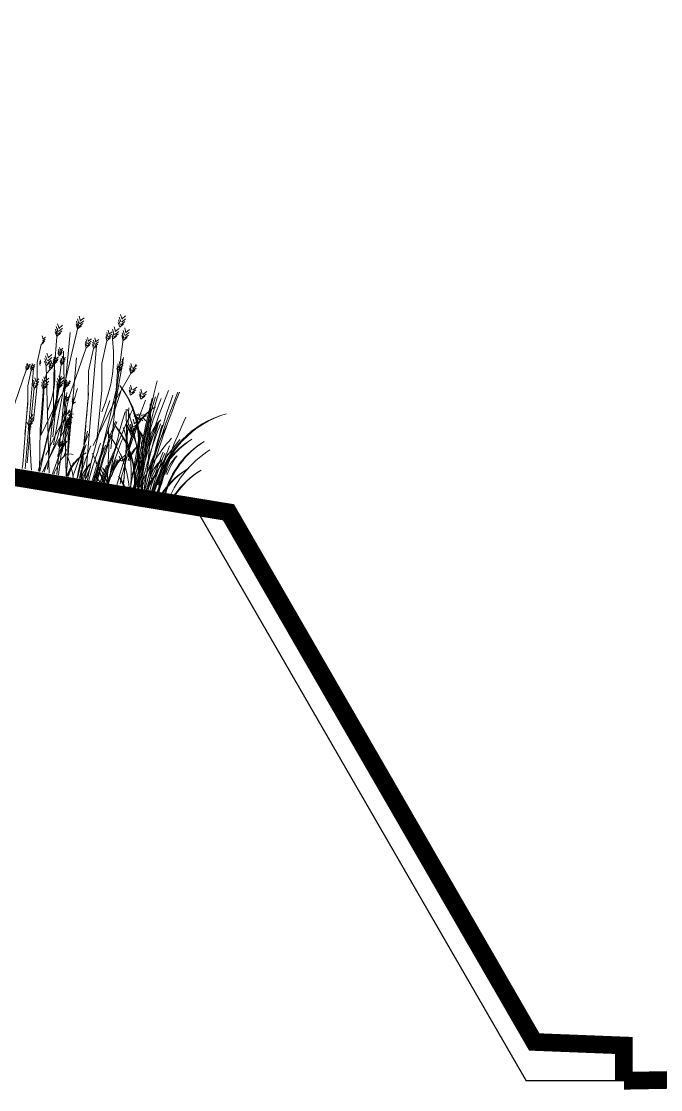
# Model space of a CAD drawing. Header units: metres. Extents: x 37 to 217, y 53 to 242.
# Drawn here: x 139.93 to 143.55, y 213.4 to 219.45 of the extents above; entities that cross this region are included whole.
import ezdxf

# ---------------------------------------------------------------- set-up
doc = ezdxf.new("R2010")
doc.units = ezdxf.units.M
doc.linetypes.add('HIDDENX2', pattern=[0.75, 0.5, -0.25])
for name, color, linetype in [('DGPRO_Arboles existentes', 7, 'Continuous'), ('DGPRO_Linea oficial', 2, 'Continuous'), ('DGPRO_Perfil existente', 244, 'Continuous')]:
    doc.layers.add(name, color=color, linetype=linetype)

# ---------------------------------------------------------------- blocks, each defined once
blk = doc.blocks.new('vista SUDS gris')
at = {"color": 252, "linetype": 'Continuous', "lineweight": 0, "elevation": 0, "flags": 128}
for points in [[(2189.4985, 1015.36), (2189.4849, 1015.3848)], [(2189.5033, 1015.3766), (2189.4897, 1015.4014)], [(2189.5016, 1015.3767), (2189.5189, 1015.3991)], [(2189.5037, 1015.3596), (2189.5211, 1015.3819)], [(2189.2631, 1015.2941), (2189.2517, 1015.32)], [(2189.2661, 1015.3091), (2189.2547, 1015.3351)], [(2189.2723, 1015.3252), (2189.261, 1015.3511)], [(2189.2706, 1015.3255), (2189.29, 1015.3462)], [(2189.2712, 1015.3082), (2189.2905, 1015.329)], [(2189.4778, 1015.3008), (2189.4664, 1015.3268)], [(2189.4761, 1015.3011), (2189.4954, 1015.3218)], [(2189.4969, 1015.3447), (2189.4832, 1015.3696)], [(2189.4987, 1015.33), (2189.4851, 1015.3548)], [(2189.4987, 1015.33), (2189.5161, 1015.3524)], [(2189.5029, 1015.3443), (2189.5203, 1015.3666)], [(2189.5378, 1015.3048), (2189.5265, 1015.3308)], [(2189.5361, 1015.3051), (2189.5554, 1015.3258)], [(2189.1558, 1015.246), (2189.1422, 1015.2708)], [(2189.1606, 1015.2625), (2189.147, 1015.2873)], [(2189.1589, 1015.2627), (2189.1763, 1015.285)], [(2189.161, 1015.2455), (2189.1784, 1015.2679)], [(2189.2636, 1015.2792), (2189.2523, 1015.3052)], [(2189.2636, 1015.2792), (2189.2829, 1015.3)], [(2189.269, 1015.2931), (2189.2884, 1015.3138)], [(2189.4382, 1015.2532), (2189.4287, 1015.2748)], [(2189.4386, 1015.2408), (2189.4292, 1015.2624)], [(2189.4407, 1015.2657), (2189.4312, 1015.2873)], [(2189.4459, 1015.2791), (2189.4365, 1015.3007)], [(2189.4386, 1015.2408), (2189.4547, 1015.2581)], [(2189.4432, 1015.2523), (2189.4593, 1015.2696)], [(2189.4445, 1015.2793), (2189.4606, 1015.2966)], [(2189.445, 1015.265), (2189.4611, 1015.2822)], [(2189.4715, 1015.2848), (2189.4602, 1015.3107)], [(2189.469, 1015.2549), (2189.4884, 1015.2756)], [(2189.4745, 1015.2687), (2189.4938, 1015.2894)], [(2189.4766, 1015.2839), (2189.496, 1015.3046)], [(2189.5285, 1015.2737), (2189.5172, 1015.2997)], [(2189.5291, 1015.2589), (2189.5177, 1015.2848)], [(2189.5316, 1015.2887), (2189.5202, 1015.3147)], [(2189.5291, 1015.2589), (2189.5484, 1015.2796)], [(2189.5345, 1015.2727), (2189.5538, 1015.2934)], [(2189.5367, 1015.2879), (2189.556, 1015.3086)], [(2189.0817, 1015.1874), (2189.0741, 1015.2047)], [(2189.0806, 1015.1876), (2189.0934, 1015.2014)], [(2189.1542, 1015.2307), (2189.1406, 1015.2555)], [(2189.1561, 1015.216), (2189.1424, 1015.2408)], [(2189.1561, 1015.216), (2189.1735, 1015.2384)], [(2189.1602, 1015.2302), (2189.1776, 1015.2526)], [(2189.3295, 1015.1935), (2189.3201, 1015.2152)], [(2189.33, 1015.1812), (2189.3205, 1015.2028)], [(2189.332, 1015.2061), (2189.3226, 1015.2277)], [(2189.3373, 1015.2195), (2189.3278, 1015.2411)], [(2189.33, 1015.1812), (2189.3461, 1015.1985)], [(2189.3345, 1015.1927), (2189.3506, 1015.21)], [(2189.3358, 1015.2197), (2189.3519, 1015.237)], [(2189.3363, 1015.2054), (2189.3524, 1015.2226)], [(2189.3708, 1015.1974), (2189.3614, 1015.219)], [(2189.3713, 1015.185), (2189.3618, 1015.2066)], [(2189.3733, 1015.2099), (2189.3639, 1015.2315)], [(2189.3785, 1015.2233), (2189.3691, 1015.2449)], [(2189.3713, 1015.185), (2189.3874, 1015.2023)], [(2189.3758, 1015.1965), (2189.3919, 1015.2138)], [(2189.3771, 1015.2235), (2189.3932, 1015.2408)], [(2189.3776, 1015.2092), (2189.3937, 1015.2264)], [(2189.0759, 1015.1568), (2189.0888, 1015.1706)], [(2189.0795, 1015.166), (2189.0924, 1015.1798)], [(2189.0809, 1015.1761), (2189.0938, 1015.1899)], [(2189.1856, 1015.1201), (2189.1765, 1015.1366)], [(2189.1867, 1015.1303), (2189.1776, 1015.1468)], [(2189.1899, 1015.1413), (2189.1808, 1015.1579)], [(2189.1888, 1015.1414), (2189.2004, 1015.1563)], [(2189.1902, 1015.13), (2189.2018, 1015.1449)], [(2189.5379, 1015.1147), (2189.5285, 1015.1363)], [(2189.5522, 1015.1324), (2189.5428, 1015.154)], [(2189.5527, 1015.1201), (2189.5432, 1015.1417)], [(2189.6068, 1015.1123), (2189.5955, 1015.1382)], [(2189.1234, 1015.0564), (2189.1097, 1015.0813)], [(2189.125, 1015.0717), (2189.1114, 1015.0965)], [(2189.1298, 1015.0883), (2189.1162, 1015.1131)], [(2189.1281, 1015.0884), (2189.1454, 1015.1108)], [(2189.1294, 1015.056), (2189.1468, 1015.0783)], [(2189.1302, 1015.0713), (2189.1476, 1015.0937)], [(2189.1667, 1015.0701), (2189.1592, 1015.0874)], [(2189.1671, 1015.0602), (2189.1595, 1015.0775)], [(2189.1687, 1015.0801), (2189.1612, 1015.0974)], [(2189.1729, 1015.0908), (2189.1653, 1015.1081)], [(2189.1707, 1015.0694), (2189.1836, 1015.0832)], [(2189.1718, 1015.091), (2189.1847, 1015.1048)], [(2189.1722, 1015.0795), (2189.185, 1015.0933)], [(2189.1869, 1015.1103), (2189.1778, 1015.1268)], [(2189.1869, 1015.1103), (2189.1985, 1015.1252)], [(2189.1897, 1015.1198), (2189.2012, 1015.1347)], [(2189.2068, 1015.0727), (2189.1992, 1015.09)], [(2189.2071, 1015.0628), (2189.1995, 1015.0802)], [(2189.2088, 1015.0828), (2189.2012, 1015.1001)], [(2189.2129, 1015.0935), (2189.2054, 1015.1108)], [(2189.2071, 1015.0628), (2189.22, 1015.0767)], [(2189.2107, 1015.0721), (2189.2236, 1015.0859)], [(2189.2118, 1015.0937), (2189.2247, 1015.1075)], [(2189.2122, 1015.0822), (2189.2251, 1015.096)], [(2189.5302, 1015.0888), (2189.5207, 1015.1104)], [(2189.5306, 1015.0764), (2189.5212, 1015.098)], [(2189.5327, 1015.1013), (2189.5232, 1015.1229)], [(2189.5306, 1015.0764), (2189.5467, 1015.0937)], [(2189.5352, 1015.0879), (2189.5513, 1015.1052)], [(2189.5365, 1015.1149), (2189.5526, 1015.1322)], [(2189.537, 1015.1006), (2189.5531, 1015.1178)], [(2189.6038, 1015.0972), (2189.5925, 1015.1232)], [(2189.6044, 1015.0824), (2189.593, 1015.1084)], [(2189.6044, 1015.0824), (2189.6237, 1015.1031)], [(2189.6098, 1015.0962), (2189.6291, 1015.1169)], [(2189.612, 1015.1114), (2189.6313, 1015.1321)], [(2189.0181, 1015.0068), (2189.0118, 1015.0212)], [(2189.0198, 1015.0152), (2189.0135, 1015.0296)], [(2189.0233, 1015.0241), (2189.017, 1015.0385)], [(2189.0215, 1015.0062), (2189.0322, 1015.0177)], [(2189.0224, 1015.0242), (2189.0331, 1015.0358)], [(2189.0227, 1015.0147), (2189.0334, 1015.0262)], [(2189.0457, 1015.0093), (2189.0394, 1015.0238)], [(2189.046, 1015.0011), (2189.0397, 1015.0155)], [(2189.0473, 1015.0177), (2189.041, 1015.0321)], [(2189.0508, 1015.0266), (2189.0445, 1015.0411)], [(2189.049, 1015.0088), (2189.0597, 1015.0203)], [(2189.0499, 1015.0268), (2189.0606, 1015.0383)], [(2189.0502, 1015.0172), (2189.0609, 1015.0287)], [(2189.0906, 1015.0465), (2189.0843, 1015.061)], [(2189.0909, 1015.0383), (2189.0846, 1015.0527)], [(2189.0923, 1015.0549), (2189.086, 1015.0693)], [(2189.1252, 1015.0417), (2189.1116, 1015.0666)], [(2189.1252, 1015.0417), (2189.1426, 1015.0641)], [(2189.1491, 1015.0352), (2189.1415, 1015.0525)], [(2189.1495, 1015.0253), (2189.1419, 1015.0426)], [(2189.1511, 1015.0452), (2189.1435, 1015.0625)], [(2189.1553, 1015.0559), (2189.1477, 1015.0732)], [(2189.1495, 1015.0253), (2189.1624, 1015.0391)], [(2189.1531, 1015.0345), (2189.166, 1015.0483)], [(2189.1542, 1015.0561), (2189.167, 1015.0699)], [(2189.1545, 1015.0446), (2189.1674, 1015.0584)], [(2189.1671, 1015.0602), (2189.18, 1015.074)], [(2189.6264, 1014.991), (2189.615, 1015.0169)], [(2189.0184, 1014.9986), (2189.0121, 1015.013)], [(2189.0184, 1014.9986), (2189.0292, 1015.0101)], [(2189.046, 1015.0011), (2189.0567, 1015.0126)], [(2189.0841, 1014.9429), (2189.0727, 1014.9636)], [(2189.0826, 1014.943), (2189.0971, 1014.9616)], [(2189.1318, 1014.9365), (2189.1181, 1014.9613)], [(2189.1365, 1014.9531), (2189.1229, 1014.9779)], [(2189.1348, 1014.9532), (2189.1522, 1014.9756)], [(2189.1369, 1014.9361), (2189.1543, 1014.9584)], [(2189.2129, 1014.9421), (2189.1993, 1014.9669)], [(2189.2146, 1014.9574), (2189.2009, 1014.9822)], [(2189.2194, 1014.9739), (2189.2057, 1014.9988)], [(2189.2176, 1014.9741), (2189.235, 1014.9964)], [(2189.219, 1014.9416), (2189.2363, 1014.964)], [(2189.2197, 1014.957), (2189.2371, 1014.9793)], [(2189.257, 1014.9551), (2189.2494, 1014.9724)], [(2189.2573, 1014.9452), (2189.2497, 1014.9625)], [(2189.259, 1014.9651), (2189.2514, 1014.9824)], [(2189.2573, 1014.9452), (2189.2702, 1014.959)], [(2189.2609, 1014.9544), (2189.2738, 1014.9682)], [(2189.2624, 1014.9645), (2189.2753, 1014.9783)], [(2189.6234, 1014.9759), (2189.612, 1015.0019)], [(2189.6239, 1014.9611), (2189.6126, 1014.987)], [(2189.6239, 1014.9611), (2189.6432, 1014.9818)], [(2189.6293, 1014.9749), (2189.6487, 1014.9956)], [(2189.6315, 1014.9901), (2189.6508, 1015.0108)], [(2189.6844, 1014.9622), (2189.6731, 1014.9881)], [(2189.6849, 1014.9474), (2189.6736, 1014.9733)], [(2189.6874, 1014.9772), (2189.6761, 1015.0032)], [(2189.6849, 1014.9474), (2189.7043, 1014.9681)], [(2189.6904, 1014.9612), (2189.7097, 1014.9819)], [(2189.6925, 1014.9764), (2189.7119, 1014.9971)], [(2189.0787, 1014.9164), (2189.0673, 1014.9371)], [(2189.0801, 1014.9291), (2189.0687, 1014.9498)], [(2189.0803, 1014.9041), (2189.0689, 1014.9248)], [(2189.0803, 1014.9041), (2189.0947, 1014.9227)], [(2189.0837, 1014.916), (2189.0982, 1014.9346)], [(2189.0844, 1014.9287), (2189.0989, 1014.9474)], [(2189.1301, 1014.9212), (2189.1165, 1014.9461)], [(2189.132, 1014.9065), (2189.1183, 1014.9313)], [(2189.132, 1014.9065), (2189.1494, 1014.9289)], [(2189.1361, 1014.9208), (2189.1535, 1014.9431)], [(2189.2148, 1014.9274), (2189.2012, 1014.9522)], [(2189.2148, 1014.9274), (2189.2322, 1014.9498)], [(2189.272, 1014.8842), (2189.2644, 1014.9015)], [(2189.2754, 1014.8837), (2189.2883, 1014.8975)], [(2189.27, 1014.8742), (2189.2624, 1014.8915)], [(2189.2703, 1014.8643), (2189.2628, 1014.8816)], [(2189.2703, 1014.8643), (2189.2832, 1014.8781)], [(2189.274, 1014.8735), (2189.2868, 1014.8873)], [(2189.3107, 1014.8651), (2189.3031, 1014.8824)], [(2189.311, 1014.8552), (2189.3035, 1014.8725)], [(2189.3127, 1014.8751), (2189.3051, 1014.8924)], [(2189.311, 1014.8552), (2189.3239, 1014.869)], [(2189.6649, 1014.8497), (2189.6892, 1014.8643)], [(2189.6649, 1014.8497), (2189.688, 1014.8332)], [(2189.6793, 1014.8461), (2189.7024, 1014.8296)], [(2189.6796, 1014.8521), (2189.7038, 1014.8668)], [(2189.6947, 1014.8459), (2189.7177, 1014.8295)], [(2189.6949, 1014.8511), (2189.7191, 1014.8658)], [(2189.7116, 1014.847), (2189.7359, 1014.8617)], [(2189.7117, 1014.8488), (2189.7347, 1014.8323)], [(2189.2899, 1014.7946), (2189.3006, 1014.8061)], [(2189.2911, 1014.8031), (2189.3018, 1014.8146)], [(2189.3038, 1014.7592), (2189.2962, 1014.7765)], [(2189.2977, 1014.79), (2189.3138, 1014.7998)], [(2189.2977, 1014.79), (2189.3131, 1014.7791)], [(2189.3026, 1014.7594), (2189.3155, 1014.7732)], [(2189.3073, 1014.7877), (2189.3227, 1014.7767)], [(2189.3074, 1014.7917), (2189.3236, 1014.8015)], [(2189.6648, 1014.7724), (2189.6534, 1014.7983)], [(2189.6653, 1014.7575), (2189.654, 1014.7835)], [(2189.6678, 1014.7874), (2189.6564, 1014.8134)], [(2189.674, 1014.8035), (2189.6627, 1014.8294)], [(2189.6653, 1014.7575), (2189.6846, 1014.7782)], [(2189.6707, 1014.7713), (2189.6901, 1014.792)], [(2189.6723, 1014.8038), (2189.6917, 1014.8245)], [(2189.6729, 1014.7865), (2189.6922, 1014.8072)], [(2189.0857, 1014.7326), (2189.1, 1014.7571)], [(2189.0901, 1014.7159), (2189.1044, 1014.7404)], [(2189.0913, 1014.7006), (2189.1056, 1014.7251)], [(2189.2976, 1014.7385), (2189.29, 1014.7558)], [(2189.2979, 1014.7286), (2189.2904, 1014.7459)], [(2189.2996, 1014.7485), (2189.292, 1014.7658)], [(2189.2923, 1014.7306), (2189.3051, 1014.7215)], [(2189.2924, 1014.7335), (2189.3058, 1014.7416)], [(2189.2979, 1014.7286), (2189.3108, 1014.7424)], [(2189.3015, 1014.7378), (2189.3144, 1014.7516)], [(2189.3017, 1014.7312), (2189.3151, 1014.7393)], [(2189.3017, 1014.7322), (2189.3145, 1014.723)], [(2189.303, 1014.7479), (2189.3159, 1014.7618)], [(2189.0891, 1014.686), (2189.0723, 1014.7088)], [(2189.0984, 1014.6707), (2189.0844, 1014.6897)], [(2189.0987, 1014.6579), (2189.0847, 1014.6769)], [(2189.1005, 1014.6849), (2189.0865, 1014.7039)], [(2189.0891, 1014.686), (2189.1034, 1014.7104)], [(2189.2757, 1014.6027), (2189.2666, 1014.6192)], [(2189.2767, 1014.6129), (2189.2676, 1014.6294)], [(2189.2799, 1014.6239), (2189.2708, 1014.6405)], [(2189.2788, 1014.624), (2189.2904, 1014.6389)], [(2189.2797, 1014.6024), (2189.2913, 1014.6173)], [(2189.2802, 1014.6126), (2189.2918, 1014.6275)], [(2189.6335, 1014.5839), (2189.6199, 1014.6087)], [(2189.6383, 1014.6005), (2189.6247, 1014.6253)], [(2189.6366, 1014.6006), (2189.654, 1014.623)], [(2189.6387, 1014.5835), (2189.6561, 1014.6059)]]:
    blk.add_lwpolyline(points, dxfattribs=at)
at = {"color": 252, "linetype": 'Continuous', "lineweight": 0, "elevation": 0}
for points in [[(2189.2433, 1014.6088), (2189.2442, 1014.9311), (2189.2654, 1015.3193)], [(2189.1525, 1015.2616), (2189.1761, 1015.0009), (2189.218, 1014.7439)], [(2189.481, 1014.8394), (2189.4913, 1014.8921), (2189.499, 1014.9462), (2189.5033, 1015.0022), (2189.5032, 1015.0607), (2189.4979, 1015.1224), (2189.4864, 1015.1878), (2189.4686, 1015.257), (2189.4665, 1015.2721), (2189.47, 1015.2829), (2189.4811, 1015.2875), (2189.497, 1015.2883)], [(2189.5272, 1015.2815), (2189.5483, 1014.8376)], [(2189.2903, 1014.4458), (2189.2265, 1015.2505)], [(2189.4553, 1014.4458), (2189.3868, 1015.2027)], [(2189.4791, 1014.6958), (2189.4589, 1014.9589), (2189.434, 1015.1088), (2189.4386, 1015.2408)], [(2189.1082, 1014.7208), (2189.0921, 1014.9313), (2189.0721, 1015.0512), (2189.0759, 1015.1568)], [(2189.3449, 1014.4458), (2189.208, 1015.1412)], [(2189.272, 1014.6169), (2189.2829, 1014.8884), (2189.33, 1015.1812)], [(2189.4117, 1014.64), (2189.3916, 1014.9031), (2189.3666, 1015.053), (2189.3713, 1015.185)], [(2189.6258, 1015.1395), (2189.5366, 1014.8934), (2189.4656, 1014.6428)], [(2189.5475, 1015.1636), (2189.5475, 1014.9018), (2189.566, 1014.642)], [(2189.1751, 1014.7832), (2189.1819, 1014.8183), (2189.187, 1014.8544), (2189.1899, 1014.8917), (2189.1899, 1014.9308), (2189.1863, 1014.9719), (2189.1787, 1015.0155), (2189.1668, 1015.0616), (2189.1654, 1015.0717), (2189.1677, 1015.0788), (2189.1751, 1015.0819), (2189.1857, 1015.0825)], [(2189.2059, 1015.0779), (2189.22, 1014.782)], [(2189.3433, 1014.4458), (2189.2858, 1015.1162)], [(2189.5043, 1014.4458), (2189.51, 1014.4964), (2189.54, 1014.9751), (2189.5256, 1015.1022)], [(2189.2469, 1014.4458), (2189.1252, 1015.0417)], [(2189.163, 1014.6471), (2189.1434, 1014.8511), (2189.1281, 1014.9542), (2189.1364, 1015.0019), (2189.1634, 1015.0454)], [(2188.9798, 1014.6224), (2188.9871, 1014.8034), (2189.0184, 1014.9986)], [(2189.0729, 1014.6378), (2189.0595, 1014.8132), (2189.0428, 1014.9131), (2189.046, 1015.0011)], [(2189.1077, 1014.4458), (2189.0563, 1015.0129)], [(2189.2716, 1014.9833), (2189.2121, 1014.8192), (2189.1648, 1014.6521)], [(2189.1822, 1014.4458), (2189.1944, 1014.5545), (2189.2144, 1014.8736), (2189.2048, 1014.9584)], [(2189.215, 1014.9883), (2189.215, 1014.7265), (2189.2335, 1014.4667)], [(2189.2194, 1014.9993), (2189.2194, 1014.8248), (2189.2317, 1014.6516)], [(2189.5126, 1014.4458), (2189.5225, 1014.6723), (2189.5665, 1014.9711)], [(2189.1128, 1014.4822), (2189.0971, 1014.6792), (2189.0803, 1014.9041)], [(2189.1292, 1014.9418), (2189.1528, 1014.6811), (2189.1912, 1014.4458)], [(2189.217, 1014.4458), (2189.2239, 1014.4986), (2189.2559, 1014.6403), (2189.2742, 1014.8181), (2189.2655, 1014.9126)], [(2189.1928, 1014.4458), (2189.2028, 1014.6718), (2189.2321, 1014.871)], [(2189.2987, 1014.8187), (2189.2492, 1014.6819), (2189.2098, 1014.5427)], [(2189.2996, 1014.4458), (2189.2834, 1014.8189)], [(2189.0817, 1014.7206), (2189.1395, 1014.4653), (2189.1454, 1014.4458)], [(2189.3122, 1014.7667), (2189.2528, 1014.6026), (2189.2083, 1014.4458)], [(2189.2648, 1014.4458), (2189.266, 1014.4521), (2189.2727, 1014.4899), (2189.2795, 1014.5277), (2189.2862, 1014.5655), (2189.293, 1014.6033), (2189.2997, 1014.6412), (2189.3065, 1014.679), (2189.3132, 1014.7168), (2189.32, 1014.7546)], [(2189.2733, 1014.4458), (2189.2758, 1014.4562), (2189.279, 1014.4687), (2189.2841, 1014.4881), (2189.2899, 1014.5072), (2189.2965, 1014.5252), (2189.3041, 1014.5415), (2189.3128, 1014.5552), (2189.3228, 1014.5658), (2189.3343, 1014.5725), (2189.3529, 1014.574), (2189.3623, 1014.5717)]]:
    blk.add_lwpolyline(points, dxfattribs=at)
at = {"color": 252, "lineweight": 0}
for points in [[(2189.7548, 1014.4458), (2189.7548, 1014.844)], [(2189.7614, 1014.4567), (2189.7614, 1014.7966)], [(2189.7691, 1014.4568), (2189.7691, 1014.7992)], [(2189.7134, 1014.4458), (2189.7134, 1014.7161)], [(2189.7618, 1014.4458), (2189.7618, 1014.7161)]]:
    blk.add_lwpolyline(points, dxfattribs=at)
at = {"color": 252, "lineweight": 0, "elevation": 0}
for points in [[(2189.4217, 1014.4458), (2189.4217, 1014.4932)], [(2189.428, 1014.4458), (2189.428, 1014.4954)]]:
    blk.add_lwpolyline(points, dxfattribs=at)
at = {"color": 252, "lineweight": 0}
for centre, radius, start, end in [((2196.8794, 1014.5728), 7.1379, 176.03942, 180.93444), ((2195.0493, 1013.9242), 5.3322, 168.09689, 174.38604), ((2195.1026, 1013.9242), 5.3322, 168.09689, 174.38604), ((2195.1115, 1013.9242), 5.3322, 168.09689, 174.38605), ((2189.2267, 1014.6258, 0), 0.5001, 347.82128, 48.97462), ((2189.2073, 1014.6249, 0), 0.5137, 348.26182, 47.41627), ((2196.2213, 1014.5168), 6.489, 176.03942, 180.62684), ((2191.9223, 1014.7051), 2.1749, 172.84866, 186.55828), ((2191.925, 1014.5173), 2.1749, 167.92289, 181.60139), ((2192.1531, 1014.7027), 2.3924, 172.84866, 186.16552), ((2196.2708, 1013.9985), 6.489, 171.11365, 175.9459), ((2192.2348, 1014.5795, 0), 2.9362, 172.84866, 180.07801), ((2192.3605, 1014.3818, 0), 2.8948, 169.47804, 178.73328), ((2194.457, 1013.9468), 4.8475, 168.09689, 174.09222), ((2189.9814, 1014.6819), 0.3156, 131.02552, 192.17886), ((2189.9936, 1014.6813), 0.3242, 132.58387, 191.73832), ((2187.6164, 1014.4736), 2.1749, 359.56801, 12.07725), ((2190.411, 1014.4526), 0.5501, 115.26149, 176.41483), ((2190.4312, 1014.4458), 0.5651, 116.81984, 175.97429), ((2192.4753, 1014.0812), 2.9362, 163.97085, 172.86724), ((2192.5235, 1014.4971), 2.9362, 172.84866, 181.00229), ((2186.7414, 1014.2646), 2.9362, 3.53813, 12.07725), ((2188.6388, 1014.3275), 1.1259, 6.02945, 29.23998), ((2183.8631, 1014.0845), 5.8193, 3.55892, 7.9371), ((2192.0418, 1014.34), 2.3924, 167.92289, 177.24283), ((2188.9636, 1014.4552), 0.8067, 0.11622, 30.24431), ((2189.9991, 1014.7131), 0.2297, 142.52068, 173.72801), ((2190.1847, 1014.6666), 0.4123, 153.13698, 169.99577), ((2192.0455, 1014.2918), 2.1749, 163.97085, 175.94005), ((2184.5064, 1014.1053, 0), 4.8494, 4.02627, 7.9371), ((2191.9257, 1014.2939, 0), 2.4124, 167.92289, 176.38988), ((2192.1471, 1014.2484, 0), 2.6317, 167.92289, 175.69782), ((2189.4246, 1014.606), 0.2748, 26.32866, 43.18745), ((2189.5346, 1014.6705), 0.1531, 22.59642, 53.80375), ((2188.9861, 1014.332), 0.8041, 8.13541, 35.87374), ((2189.4992, 1014.588), 0.2748, 26.32866, 43.18745), ((2189.6092, 1014.6525), 0.1531, 22.59642, 53.80375), ((2192.4621, 1014.0868), 2.7559, 164.37758, 172.51435), ((2191.9322, 1014.3749), 2.1749, 167.92289, 177.84605), ((2191.9469, 1014.3749), 2.1749, 167.92289, 177.83999), ((2192.5105, 1014.0868), 2.7559, 164.37758, 172.51435), ((2191.9654, 1014.5561), 2.1749, 172.84866, 182.90867), ((2191.988, 1014.5533), 2.1749, 172.84866, 182.83422), ((2190.338, 1014.397), 0.5001, 131.02552, 174.40144), ((2190.3574, 1014.396), 0.5137, 132.58387, 174.44035), ((2190.4086, 1014.397), 0.5001, 131.02552, 174.40145), ((2190.428, 1014.396), 0.5137, 132.58387, 174.44036), ((2186.905, 1014.2553, 0), 2.4468, 4.46463, 12.07725), ((2195.3533, 1014.3067, 0), 5.9483, 176.03942, 178.66026), ((2187.1735, 1014.2538, 0), 2.4124, 4.56469, 12.07725), ((2189.1018, 1014.2707, 0), 0.6298, 15.87642, 46.81799), ((2189.2443, 1014.3933, 0), 0.5001, 5.7183, 48.97462), ((2189.2249, 1014.3923, 0), 0.5137, 5.67332, 47.41627), ((2188.9811, 1014.4034), 0.7334, 3.3122, 30.24431), ((2189.0295, 1014.4034), 0.7334, 3.3122, 30.24431), ((2191.042, 1014.0831), 1.3327, 149.4267, 164.20949), ((2191.0904, 1014.0831), 1.3327, 149.4267, 164.20949), ((2192.0183, 1014.2611), 2.1749, 167.92289, 175.12881), ((2190.5511, 1014.2744), 0.6298, 133.18215, 164.20771), ((2193.7764, 1013.7902, 0), 4.4435, 168.09689, 171.51556), ((2194.8461, 1013.8281, 0), 5.4075, 171.11365, 173.44124), ((2191.4834, 1014.2394, 0), 1.9937, 167.92289, 174.05769), ((2191.9045, 1014.041, 0), 2.3924, 163.97085, 170.25975), ((2191.962, 1014.2114, 0), 2.3924, 167.92289, 174.37722), ((2189.8431, 1014.575), 0.1684, 142.52068, 173.72801), ((2189.9791, 1014.5409), 0.3023, 153.13698, 169.99577), ((2191.9886, 1014.2188), 2.1749, 167.92289, 174.00833), ((2191.9985, 1014.2159), 2.1749, 167.92289, 173.93356), ((2192.0155, 1014.2159), 2.1749, 167.92289, 173.93356), ((2192.031, 1014.2159), 2.1749, 167.92289, 173.93356), ((2192.0338, 1014.2159), 2.1749, 167.92289, 173.93356), ((2192.0395, 1014.2159), 2.1749, 167.92289, 173.93356), ((2190.1261, 1014.5287), 0.2297, 142.52068, 173.72801), ((2190.3116, 1014.4821), 0.4123, 153.13698, 169.99577), ((2189.4673, 1014.5265, 0), 0.1914, 142.52068, 173.72801), ((2189.6219, 1014.4877, 0), 0.3436, 153.13698, 169.99577), ((2191.4644, 1014.1362, 0), 2.1931, 167.92289, 169.0183), ((2189.605, 1014.3976, 0), 0.263, 131.02552, 169.44853), ((2189.6152, 1014.3971, 0), 0.2701, 132.58387, 169.62038), ((2187.6341, 1014.224, 0), 1.8124, 7.02859, 12.07725), ((2191.2224, 1014.417, 0), 1.8124, 172.84866, 179.08872), ((2191.2246, 1014.2605, 0), 1.8124, 167.92289, 174.13132), ((2188.8152, 1014.1291), 0.8041, 23.19584, 35.87374), ((2191.2965, 1014.2605, 0), 1.8124, 167.92289, 174.13132), ((2192.1564, 1014.0482), 2.6317, 167.92289, 171.31027), ((2189.8162, 1014.4602), 0.2297, 142.52068, 173.72801), ((2190.0017, 1014.4137), 0.4123, 153.13698, 169.99577), ((2193.6046, 1013.7759, 0), 3.9475, 167.92289, 169.0183), ((2190.0417, 1014.4893), 0.2297, 142.52068, 173.72801), ((2190.2272, 1014.4428), 0.4123, 153.13698, 169.99577), ((2190.3428, 1014.2378), 0.4934, 130.67692, 155.06493), ((2190.3619, 1014.2368), 0.5068, 132.24382, 155.64526), ((2190.4133, 1014.2378), 0.4934, 130.67692, 155.06494), ((2190.4325, 1014.2368), 0.5068, 132.24382, 155.64527), ((2188.7568, 1014.2087, 0), 0.6723, 20.64979, 30.24431), ((2189.6198, 1014.4236, 0), 0.1914, 142.52068, 173.72801), ((2189.7743, 1014.3848, 0), 0.3436, 153.13698, 169.99577), ((2189.2226, 1014.236), 0.4167, 30.22114, 48.97462), ((2189.2065, 1014.2352), 0.4281, 29.46427, 47.41627), ((2192.1324, 1013.9935), 2.6317, 167.92289, 170.10463), ((2192.1718, 1013.9935), 2.6317, 167.92289, 170.10463), ((2192.4374, 1013.981), 2.8948, 167.92289, 170.76053), ((2192.4449, 1013.981), 2.8948, 167.92289, 170.76053), ((2190.0307, 1014.4084), 0.2297, 142.52068, 167.6903), ((2190.2162, 1014.3619), 0.4123, 153.13698, 166.58654), ((2191.322, 1014.1127, 0), 1.9937, 167.92289, 170.38126), ((2191.2306, 1014.1418, 0), 1.8124, 167.92289, 170.34456), ((2191.2429, 1014.1418, 0), 1.8124, 167.92289, 170.34456), ((2189.0746, 1014.0195, 0), 0.6298, 42.59397, 46.81799), ((2189.3273, 1014.3054), 0.2748, 30.72276, 43.18745), ((2189.4373, 1014.3699), 0.1531, 29.70805, 53.80375), ((2189.3718, 1014.3707, 0), 0.229, 26.32866, 43.18745), ((2189.4635, 1014.4245, 0), 0.1276, 22.59642, 53.80375), ((2189.4362, 1014.3078), 0.2748, 30.14168, 43.18745), ((2189.5461, 1014.3723), 0.1531, 28.67792, 53.80375)]:
    blk.add_arc(centre, radius, start, end, dxfattribs=at)
at = {"color": 252, "linetype": 'Continuous', "lineweight": 0}
for points in [[(2189.0721, 1014.8938, 0), (2189.0721, 1014.8942, 0), (2189.0721, 1014.8946, 0), (2189.0721, 1014.895, 0)], [(2189.4318, 1014.4458, 0), (2189.417, 1014.6078, 0), (2189.4023, 1014.7698, 0), (2189.3875, 1014.9318, 0)], [(2189.092, 1014.4458, 0), (2189.0803, 1014.5746, 0), (2189.0685, 1014.7034, 0), (2189.0568, 1014.8323, 0)]]:
    blk.add_open_spline(points, degree=3, dxfattribs=at)

msp = doc.modelspace()

# ---------------------------------------------------------------- linework, layer by layer
at = {"layer": 'DGPRO_Linea oficial'}
msp.add_lwpolyline([(188.0614, 238.871), (172.8581, 238.871), (172.8581, 213.7452), (162.8769, 213.6702), (162.8769, 213.4702, 0.013052), (143.3391, 213.4452), (143.3391, 213.6452), (142.8312, 213.6652), (141.0992, 216.6652), (134.9992, 217.6652), (90.6507, 217.6652)], format="xyb", dxfattribs=at)
for points in [[(140.9078, 216.6965), (142.785, 213.4452)], [(143.3391, 213.4452), (142.785, 213.4452)]]:
    msp.add_lwpolyline(points, dxfattribs=at)
at = {"layer": 'DGPRO_Perfil existente', "linetype": 'HIDDENX2', "ltscale": 10, "const_width": 0.1}
msp.add_lwpolyline([(188.0614, 238.871), (172.8581, 238.871), (172.8581, 213.7452), (162.8769, 213.6702), (162.8769, 213.4702, 0.013052), (143.3391, 213.4452), (143.3391, 213.6452), (142.8312, 213.6652), (141.0992, 216.6652), (134.9992, 217.6652), (90.6507, 217.6652)], format="xyb", dxfattribs=at)

# ---------------------------------------------------------------- block references
at = {"layer": 'DGPRO_Arboles existentes', "lineweight": 0, "rotation": 350.0872820195292}
msp.add_blockref('vista SUDS gris', (-2191.1146, -405.541), dxfattribs=at)

doc.saveas('drawing.dxf')
